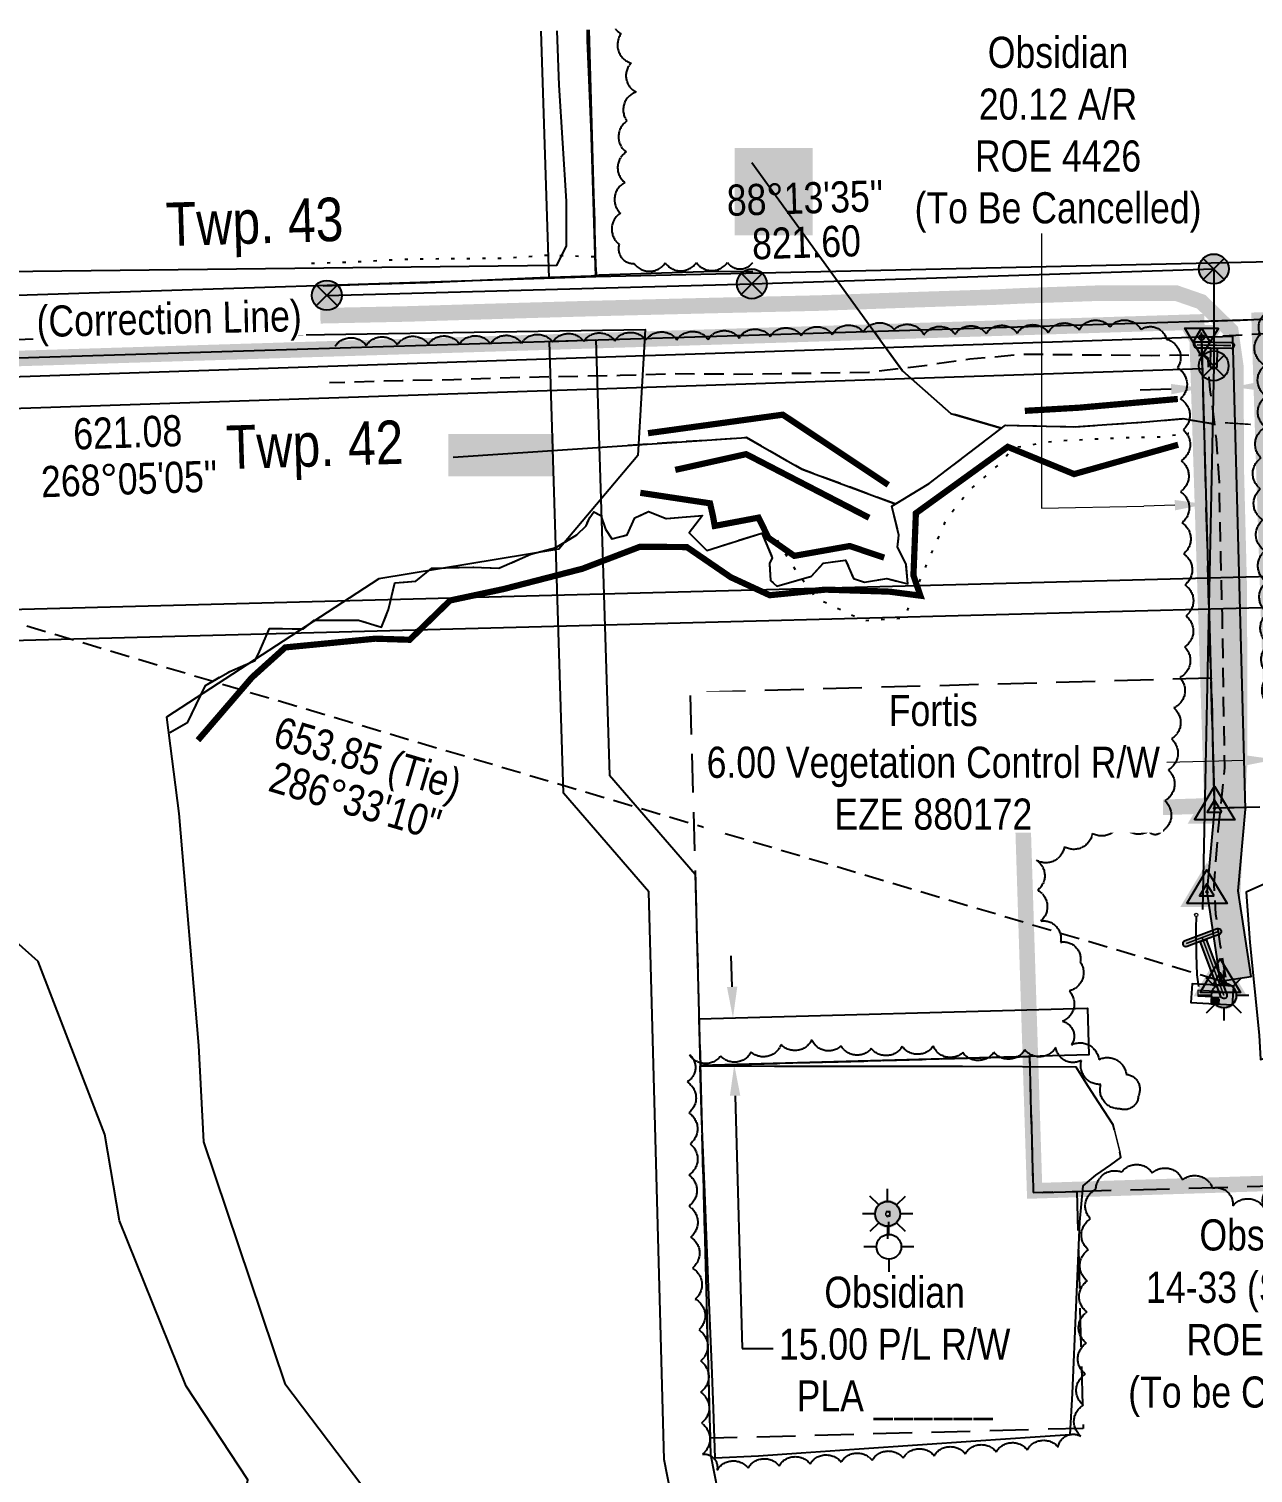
# Model space of a CAD drawing. Extents: x 647483 to 650733, y 5836505 to 5838421.
# Drawn here: x 647830.1 to 648223.9, y 5837328.4 to 5837792.8 of the extents above; entities that cross this region are included whole.
import ezdxf
from ezdxf.enums import TextEntityAlignment as Align

# ---------------------------------------------------------------- set-up
doc = ezdxf.new("R2010")
doc.units = 0
doc.header["$LTSCALE"] = 5
doc.header["$PDSIZE"] = 0.5
for name, pattern in [('0', [1, 1, 0]), ('CENTERLINEX3', [5, 2.5, -1, 0.5, -1]), ('foc-ACCESSROAD', [3.75, 2.5, -1.25]), ('foc-QUARTERLINE', [33, 25, -3, 2, -3]), ('foc-TIELINE', [1.875, 1.25, -0.625]), ('foc-TOPO', [1, 0.2, -0.8]), ('foc-TOPO-ephemeral', [6.25, 3.125, -0.625, 0.625, -0.625, 0.625, -0.625]), ('UG_PIPE', [1.875, 1.25, -0.625])]:
    doc.linetypes.add(name, pattern=pattern)
doc.layers.get('Defpoints').update_dxf_attribs({"color": 9})
for name, color, linetype in [('AS-CABLE', 224, 'foc-CABLE'), ('AS-FENCE', 48, 'foc-FENCE'), ('AS-PIPE-UG', 44, 'UG_PIPE'), ('AS-POWER', 104, 'foc-POWER'), ('AS-POWER-EXISTING-ANC', 72, 'Continuous'), ('AS-POWER-EXISTING-PP', 72, 'Continuous'), ('AS-ROADS', 254, 'Continuous'), ('AS-UNDERLAY-H', 141, 'Continuous'), ('C-AR', 13, 'foc-ACCESSROAD'), ('C-RW', 13, 'Continuous'), ('C-WS', 13, 'foc-ACCESSROAD'), ('C-WS-S', 8, 'Continuous'), ('D-TXT', 6, 'Continuous'), ('F-RW', 190, 'Continuous'), ('F-WS', 190, 'foc-ACCESSROAD'), ('F-WS-S', 8, 'Continuous'), ('L-BD', 7, 'Continuous'), ('L-MON', 1, 'Continuous'), ('L-QSEC', 8, 'foc-QUARTERLINE'), ('L-ROAD-T', 7, 'Continuous'), ('L-SEC', 7, 'Continuous'), ('L-TIE', 7, 'foc-TIELINE'), ('P-PROPOSED', 10, 'Continuous'), ('P-PROPOSED-H', 21, 'Continuous'), ('P-TXT', 4, 'Continuous'), ('T-BUSH', 110, '0'), ('T-DRAW', 143, 'foc-TOPO-ephemeral'), ('T-LOW-AREA', 48, 'foc-TOPO'), ('T-VEGETATION CHANGE', 104, 'foc-TOPO'), ('WATERCOURSE', 146, 'foc-TIELINE'), ('WATERCOURSE-BANKS', 144, 'Continuous'), ('WETLAND', 143, 'Continuous')]:
    doc.layers.add(name, color=color, linetype=linetype)
doc.layers.add('AS-FMA BOUNDARY', color=7, linetype='Continuous', true_color=0x008f47, transparency=0.7)
for name, color, linetype, lineweight in [('AS-GENERAL', 48, 'Continuous', 18), ('C-AR-T', 13, 'Continuous', 9), ('F-AR-T', 190, 'Continuous', 9), ('F-RW-T', 190, 'Continuous', 9), ('F-WS-T', 190, 'Continuous', 9)]:
    doc.layers.add(name, color=color, linetype=linetype, lineweight=lineweight)
doc.layers.add('AS-STRUCTURE', color=7, linetype='Continuous', lineweight=30, true_color=0x595959)
doc.layers.add('AS-STRUCTURE-H', color=7, linetype='Continuous', true_color=0xa8a8a8)
doc.styles.add('80CG', font='ARIALN.TTF', dxfattribs={"height": 10})
doc.styles.add('80L', font='ARIALN.TTF', dxfattribs={"height": 10})
doc.styles.add('foc-LtypeFont', font='ARIALN.TTF', dxfattribs={"height": 7.349999999999999})
doc.linetypes.add('foc-CABLE', pattern='A,2,-1,["C",foc-LtypeFont,S=0.2,R=0,X=-0.625,Y=-0.75],-1.239999999999999,8', length=12.24)
doc.linetypes.add('foc-FENCE', pattern='A,10,-1,["X",foc-LtypeFont,S=0.2,R=0,X=-0.625,Y=-0.75],-1.239999999999999', length=12.24)
doc.linetypes.add('foc-POWER', pattern='A,6,-1,["P",foc-LtypeFont,S=0.2,R=0,X=-0.625,Y=-0.75],-1.239999999999999,4', length=12.24)
doc.linetypes.add('foc-TOPO-flowdirection-NOLINE', pattern='A,0,[">",foc-LtypeFont,S=0.3,R=0,X=0,Y=-0.945],-20,[">",foc-LtypeFont,S=0.3,R=0,X=0,Y=-0.945],0', length=20)
doc.dimstyles.new('Compass 5 000', dxfattribs={"dimscale": 5, "dimtxt": 9, "dimasz": 2, "dimexe": 0.2, "dimexo": 0.0625, "dimgap": 0.5, "dimtad": 0, "dimtih": 1, "dimtoh": 1, "dimzin": 0, "dimdsep": 46, "dimtxsty": '80CG', "dimcen": 0.1, "dimse1": 1, "dimse2": 1, "dimclrd": 256, "dimclrt": 256, "dimaunit": 1, "dimadec": 4, "dimazin": 0, "dimtfac": 0.06, "dimtofl": 0, "dimtmove": 0, "dimatfit": 1, "dimfxl": 0.2, "dimtolj": 1, "dimtzin": 0, "dimlwd": -1, "dimarcsym": 0})

# ---------------------------------------------------------------- blocks, each defined once
blk = doc.blocks.new('GAS')
h = blk.add_hatch(color=255)
h.dxf.hatch_style = 1
edge = h.paths.add_edge_path()
edge.add_arc((0, 0), 0.9, 0, 360)
for p, q in [((-0.5711929310346023, 0.5711929297831376), (-1.142385862069204, 1.142385861385264)), ((0, 0.8077887887338874), (0, 1.615577579286764)), ((0.5711929310309642, 0.5711929297831376), (1.142385862065566, 1.142385861385264)), ((-0.8077887898725749, 0), (-1.615577579628734, 0)), ((1.615577579625096, 0), (0.8077887898689368, 0)), ((-0.5711929310346023, -0.5711929316021271), (-1.142385862069204, -1.142385863204253)), ((0, -0.8077887905528768), (0, -1.615577581105753)), ((1.142385862065566, -1.142385863204253), (0.5711929310309642, -0.5711929316021271))]:
    blk.add_line(p, q)
blk.add_circle((0, 0), 0.8000000000000003)
blk = doc.blocks.new('*D390')
at = {"layer": 'Defpoints', "color": 0, "transparency": 16777216}
for p in [(647852.165988558, 5837606.78780403), (647852.4313704331, 5837596.738011234), (647726.7755419028, 5837593.419855319)]:
    blk.add_point(p, dxfattribs=at)
at = {"layer": 'F-RW-T', "transparency": 16777216}
for p, q in [((647725.7754409811, 5837631.292852603), (647715.7754409813, 5837631.292852603)), ((647726.2461850366, 5837613.466163369), (647725.7754409811, 5837631.292852603)), ((647727.0395168938, 5837583.423340065), (647727.3034918848, 5837573.426824813))]:
    blk.add_line(p, q, dxfattribs=at)
for points in [[(647727.9122709121, 5837613.510159201), (647724.5800991611, 5837613.422167538), (647726.5101600275, 5837603.469648115)], [(647728.7056027693, 5837583.467335897), (647725.3734310183, 5837583.379344234), (647726.7755419028, 5837593.419855319)]]:
    blk.add_solid(points, dxfattribs=at)
at = {"layer": 'F-RW-T', "transparency": 16777216, "insert": (647676.6929034633, 5837631.292852602), "char_height": 10, "attachment_point": 5, "style": '80CG', "bg_fill": 3, "box_fill_scale": 1.1, "bg_fill_color": 256, "bg_fill_true_color": 13158600, "bg_fill_transparency": 0}
blk.add_mtext('\\A1;10.06 P/L R/W\\PPlan 12 MC\\P(Not on PLSR)', dxfattribs=at)
blk = doc.blocks.new('GABD')
for p, q in [((0, 0.8077887898252811), (0, 1.615577579648743)), ((-0.8077887898243716, 0), (-1.615577579648743, 0)), ((1.615577579648743, 0), (0.8077887898243716, 0)), ((0, -0.8077887898252811), (0, -1.615577579648743))]:
    blk.add_line(p, q)
blk.add_circle((0, 0), 0.8)
blk = doc.blocks.new('*D391')
at = {"layer": 'Defpoints', "color": 0, "transparency": 16777216}
for p in [(648227.762666272, 5837681.304509555), (648233.7586756246, 5837681.469051466), (648237.1472577878, 5837557.987014713)]:
    blk.add_point(p, dxfattribs=at)
at = {"layer": 'F-AR-T', "transparency": 16777216}
for p, q in [((648221.1550116002, 5837557.548157033), (648196.1436330826, 5837556.861797191)), ((648247.1434946227, 5837558.261330481), (648257.1397314576, 5837558.53564625))]:
    blk.add_line(p, q, dxfattribs=at)
for points in [[(648221.1092923054, 5837559.214196506), (648221.200730895, 5837555.88211756), (648231.1512484351, 5837557.822472801)], [(648247.0977753279, 5837559.927369954), (648247.1892139175, 5837556.595291008), (648237.1472577878, 5837557.987014713)]]:
    blk.add_solid(points, dxfattribs=at)
at = {"layer": 'F-AR-T', "transparency": 16777216, "insert": (648120.9901542286, 5837556.861797191), "char_height": 10, "attachment_point": 5, "style": '80CG', "bg_fill": 3, "box_fill_scale": 1.1, "bg_fill_color": 256, "bg_fill_true_color": 13158600, "bg_fill_transparency": 0}
blk.add_mtext('\\A1;Fortis\\P6.00 Vegetation Control R/W\\PEZE 880172', dxfattribs=at)
blk = doc.blocks.new('*U395')
h = blk.add_hatch(color=255)
h.dxf.hatch_style = 1
edge = h.paths.add_edge_path()
edge.add_arc((1.029780195503545, 0.386720504949868), 0.2000000000000001, -69.41698794658402, 110.5830120534161, ccw=False)
edge.add_line((1.100093014585339, 0.1994877421310416), (-0.1169199437370321, -0.2575455819006206))
edge.add_line((-0.1169199437370322, -0.2575455819006205), (-0.9594673764217508, -0.5739532677686944))
edge.add_arc((-1.029780195503545, -0.386720504949868), 0.2000000000000001, 110.5830120534161, 290.58301205341604, ccw=False)
edge.add_line((-1.100093014585339, -0.1994877421310416), (0.9594673764217507, 0.5739532677686944))
h = blk.add_hatch(color=255)
h.dxf.hatch_style = 1
edge = h.paths.add_edge_path()
edge.add_arc((1.39920422947036, -3.725876405648983), 0.2000000000000001, -159.41698794658396, 20.583012053415985, ccw=False)
edge.add_line((1.211971466651533, -3.796189224730777), (-0.1169199437370321, -0.2575455819006205))
edge.add_line((-0.1169199437370322, -0.2575455819006205), (0.2575455819006205, -0.1169199437370322))
edge.add_line((0.2575455819006205, -0.1169199437370322), (1.586436992289186, -3.655563586567188))
at = {"color": 255}
blk.add_lwpolyline([(0.9594673764217508, 0.5739532677686944, -0.9999999999999999), (1.100093014585339, 0.1994877421310416), (-0.1169199437370322, -0.2575455819006205), (-0.9594673764217508, -0.5739532677686944, -0.9999999999999999), (-1.100093014585339, -0.1994877421310416)], format="xyb", close=True, dxfattribs=at)
at = {"color": 72, "const_width": 0.1, "flags": 128}
for points in [[(1.029780195503545, 0.386720504949868), (-1.029780195503545, -0.386720504949868)], [(1.39920422947036, -3.725876405648983), (0, 0)]]:
    blk.add_lwpolyline(points, dxfattribs=at)
at = {"color": 255, "flags": 128}
blk.add_lwpolyline([(1.586436992289186, -3.655563586567188, -0.9999999999999999), (1.211971466651533, -3.796189224730777), (-0.1169199437370322, -0.2575455819006205), (0.2575455819006205, -0.1169199437370322)], format="xyb", close=True, dxfattribs=at)
blk = doc.blocks.new('*U392')
h = blk.add_hatch(color=255)
h.dxf.hatch_style = 1
edge = h.paths.add_edge_path()
edge.add_arc((1.099840746459353, -0.01871716933011296), 0.2, -90.97496960303067, 89.02503039696921, ccw=False)
edge.add_line((1.096437624762969, -0.2186882141409045), (-0.2033741665071758, -0.1965679231144074))
edge.add_line((-0.2033741665071757, -0.1965679231144074), (-1.103243868155737, -0.1812538754806786))
edge.add_arc((-1.099840746459353, 0.01871716933011296), 0.2, 89.02503039696933, 269.0250303969692, ccw=False)
edge.add_line((-1.096437624762969, 0.2186882141409045), (1.103243868155737, 0.1812538754806786))
h = blk.add_hatch(color=255)
h.dxf.hatch_style = 1
edge = h.paths.add_edge_path()
edge.add_arc((-0.02260653102506013, -1.328383769946281), 0.2, 179.0250303969691, 359.02503039696916, ccw=False)
edge.add_line((-0.2225775758358516, -1.324980648249896), (-0.2033741665071757, -0.1965679231144073))
edge.add_line((-0.2033741665071757, -0.1965679231144074), (0.1965679231144073, -0.2033741665071757))
edge.add_line((0.1965679231144073, -0.2033741665071757), (0.1773645137857314, -1.331786891642666))
at = {"color": 255}
blk.add_lwpolyline([(1.103243868155737, 0.1812538754806786, -0.9999999999999999), (1.096437624762969, -0.2186882141409045), (-0.2033741665071757, -0.1965679231144074), (-1.103243868155737, -0.1812538754806786, -0.9999999999999999), (-1.096437624762969, 0.2186882141409045)], format="xyb", close=True, dxfattribs=at)
at = {"color": 72, "const_width": 0.09999999999999998, "flags": 128}
for points in [[(1.099840746459353, -0.01871716933011297), (-1.099840746459353, 0.01871716933011297)], [(-0.02260653102506014, -1.328383769946281), (0, 0)]]:
    blk.add_lwpolyline(points, dxfattribs=at)
at = {"color": 255, "flags": 128}
blk.add_lwpolyline([(0.1773645137857314, -1.331786891642666, -0.9999999999999999), (-0.2225775758358516, -1.324980648249896), (-0.2033741665071757, -0.1965679231144074), (0.1965679231144073, -0.2033741665071757)], format="xyb", close=True, dxfattribs=at)
blk = doc.blocks.new('POWERPOLE')
h = blk.add_hatch(color=255)
edge = h.paths.add_edge_path()
edge.add_arc((0, 0), 0.9600000000000002, 0, 360)
at = {"linetype": 'Continuous'}
for p, q in [((0.678822509938982, -0.678822509938982), (-0.678822509938982, 0.678822509938982)), ((-0.678822509938982, -0.678822509938982), (0.678822509938982, 0.678822509938982))]:
    blk.add_line(p, q, dxfattribs=at)
blk.add_circle((0, 0), 0.9600000000000002, dxfattribs=at)
blk = doc.blocks.new('TRIA')
blk.add_hatch(color=255).paths.add_polyline_path([(-0.0414550714867801, 1.521379340009161), (-1.474693147280959, -0.867350786313807), (1.391783004306489, -0.867350786313807)])
blk = doc.blocks.new('Hybrid_EC')
at = {"color": 251}
for points in [[(-1.295999999999913, -0.7402857726185303), (-4.440892098500626e-16, 1.419714227381483), (1.295999999999912, -0.7402857726185303)], [(0.471380962103057, -0.2600000000000027), (5.551115123125783e-17, 0.525634936838484), (-0.4713809621030571, -0.2600000000000023)]]:
    blk.add_lwpolyline(points, close=True, dxfattribs=at)
at = {"layer": 'Defpoints'}
blk.add_circle((0, 0), 0.05, dxfattribs=at)
at = {"xscale": 1.2, "yscale": 1.2, "zscale": 1.2}
blk.add_blockref('TRIA', (0.04974608578413564, 0.06053517095805139), dxfattribs=at)
blk = doc.blocks.new('Hybrid_RC_Updated')
at = {"color": 13}
for points in [[(5.397253344068304, 2.998474080115557), (0, -5.996948160231113), (-5.397253343951888, 2.998474080115557)], [(0, 2.998474080115557), (2.698626672034152, -1.499237040057778), (-2.698626671917737, -1.499237040057778)]]:
    blk.add_lwpolyline(points, close=True, dxfattribs=at)
at = {"layer": 'Defpoints'}
blk.add_circle((0, 0), 0.8197847124582458, dxfattribs=at)
at = {"xscale": 4.9974568, "yscale": 4.9974568, "zscale": 4.9974568, "rotation": 180}
blk.add_blockref('TRIA', (-0.2071699288208038, -0.3365826448425651), dxfattribs=at)
blk = doc.blocks.new('*D569')
at = {"layer": 'Defpoints', "color": 0, "linetype": 'Continuous', "transparency": 16777216}
for p in [(648217.4813323186, 5837677.593039923), (648207.7819290427, 5837668.529819384), (648217.7734466885, 5837668.864189399)]:
    blk.add_point(p, dxfattribs=at)
at = {"layer": 'P-TXT', "transparency": 16777216}
for p, q in [((648227.4757373567, 5837677.927506566), (648237.4701423948, 5837678.261973209)), ((648197.4954096347, 5837676.924203265), (648187.5010045966, 5837676.589736623))]:
    blk.add_line(p, q, dxfattribs=at)
at = {"layer": 'P-TXT', "linetype": 'Continuous', "transparency": 16777216}
for points in [[(648197.4396651941, 5837678.589937438), (648197.5511540752, 5837675.258469092), (648207.4898146727, 5837677.258669908)], [(648227.4199929162, 5837679.593240739), (648227.5314817971, 5837676.261772392), (648217.4813323186, 5837677.593039923)]]:
    blk.add_solid(points, dxfattribs=at)
at = {"layer": 'P-TXT', "linetype": 'Continuous', "transparency": 16777216, "insert": (648253.4080687249, 5837678.261973209), "char_height": 10, "attachment_point": 5, "style": '80CG'}
blk.add_mtext('\\A1;10.00', dxfattribs=at)
blk = doc.blocks.new('*D587')
at = {"layer": 'C-RW', "transparency": 16777216}
for p, q in [((648056.2805032599, 5837484.730189555), (648056.0061874844, 5837494.72642639)), ((648057.2412801319, 5837449.718885015), (648059.4724739459, 5837368.412799914)), ((648059.4724739459, 5837368.412799914), (648069.4724739459, 5837368.412799914))]:
    blk.add_line(p, q, dxfattribs=at)
for points in [[(648057.9465427322, 5837484.775908851), (648054.6144637874, 5837484.68447026), (648056.5548190353, 5837474.733952721)], [(648058.9073196042, 5837449.764604311), (648055.5752406594, 5837449.673165719), (648056.9669643564, 5837459.715121849)]]:
    blk.add_solid(points, dxfattribs=at)
at = {"layer": 'Defpoints', "color": 0, "transparency": 16777216}
for p in [(648056.5548190353, 5837474.733952721), (648115.3115648286, 5837476.346349721), (648115.7237101498, 5837461.32751885)]:
    blk.add_point(p, dxfattribs=at)
at = {"layer": 'C-RW', "transparency": 16777216, "insert": (648108.5550114635, 5837368.412799915), "char_height": 10, "attachment_point": 5, "style": '80CG', "bg_fill": 3, "box_fill_scale": 1.1, "bg_fill_color": 256, "bg_fill_true_color": 13158600, "bg_fill_transparency": 0}
blk.add_mtext('\\A1;Obsidian \\P15.00 P/L R/W\\PPLA ______', dxfattribs=at)

msp = doc.modelspace()

# ---------------------------------------------------------------- hatches: boundary and pattern name
at = {"layer": 'AS-STRUCTURE-H'}
h = msp.add_hatch(color=256, dxfattribs=at)
h.dxf.hatch_style = 1
h.paths.add_polyline_path([(648212.8349999861, 5837480.849), (648210.496, 5837480.92), (648210.473, 5837479.219), (648212.758, 5837479.274)])
at = {"layer": 'AS-UNDERLAY-H'}
h = msp.add_hatch(color=256, dxfattribs=at)
h.dxf.hatch_style = 1
h.paths.add_polyline_path([(648057.0551173909, 5837754.446159159), (648082.1909940288, 5837754.446159159), (648082.1909940288, 5837726.34866805), (648057.0551173909, 5837726.34866805)])
h = msp.add_hatch(color=256, dxfattribs=at)
h.dxf.hatch_style = 1
h.paths.add_polyline_path([(647964.979257616, 5837648.845269009), (647999.0180583493, 5837648.845269009), (647999.0180583493, 5837662.455100717), (647964.979257616, 5837662.455100717)])
at = {"layer": 'P-PROPOSED-H'}
h = msp.add_hatch(color=256, dxfattribs=at)
h.dxf.hatch_style = 1
h.paths.add_polyline_path([(648213.3200822388, 5837486.589333423), (648223.209271343, 5837488.073900305), (648219.0839741977, 5837515.553863606), (648221.4703392303, 5837541.824988895), (648217.2980253783, 5837693.836560038), (648207.3017900356, 5837693.562189924), (648211.4578934021, 5837542.141221852), (648209.0160820481, 5837515.259696566)])

# ---------------------------------------------------------------- linework, layer by layer
at = {"layer": 'AS-CABLE', "flags": 128}
msp.add_lwpolyline([(648205.56, 5837507.336), (648205.4269999862, 5837503.669999966), (648205.555, 5837495.071), (648205.783, 5837488.555), (648206.271, 5837484.827)], dxfattribs=at)
at = {"layer": 'AS-FENCE', "flags": 128}
for points in [[(648012.666, 5837713.976999889), (648012.249, 5837719.546), (648012.089, 5837731.138), (648011.31, 5837753.444), (648009.797, 5837789.06), (648009.7240098121, 5837792.485745437)], [(648062.9, 5837714.742), (648047.166, 5837714.653), (648033.5469999862, 5837714.221999889), (648023.632, 5837713.934), (648013.4779999878, 5837713.578), (648010.984, 5837713.268), (647994.5239999861, 5837712.696999889), (647982.446, 5837712.127), (647958.2839999861, 5837711.149), (647939.1259999862, 5837710.59899989), (647924.745, 5837710.079)], [(648179.2949999862, 5837438.57), (648178.8309999862, 5837440.35499989), (648172.873, 5837449.602), (648170.2149999861, 5837453.696999889), (648166.901, 5837458.893999889), (648149.6399999862, 5837459.048), (648130.414, 5837459.079), (648111.193, 5837459.141), (648087.1949999953, 5837459.158), (648069.8669999861, 5837459.141), (648051.323, 5837459.205), (648045.9159999861, 5837459.09), (648046.471, 5837441.568), (648047.44, 5837418.672), (648048.5129999862, 5837390.704), (648049.628, 5837363.189), (648050.1619999862, 5837349.026999889), (648050.7689999861, 5837333.286), (648064.803, 5837333.941), (648078.5429999861, 5837334.867), (648097.1169999861, 5837336.132), (648115.91, 5837337.44), (648134.636, 5837338.701), (648153.7519999861, 5837339.984), (648164.995, 5837340.775999889), (648165.756, 5837353.994), (648166.936, 5837381.615), (648168.1139999861, 5837409.185), (648169.16, 5837420.765), (648173.303, 5837424.182), (648178.091, 5837427.521), (648181.304, 5837429.83), (648181.046, 5837431.514)]]:
    msp.add_lwpolyline(points, dxfattribs=at)
for points in [[(648225.7709999861, 5837469.158), (648226.225, 5837461.34899989), (648238.8359999862, 5837465.225), (648250.694, 5837469.387), (648252.1069999861, 5837470.120999889), (648252.446, 5837471.542), (648255.253, 5837489.653999889), (648257.5579999891, 5837506.002999889), (648259.556, 5837519.623), (648261.285, 5837532.233), (648249.5299999862, 5837527.4), (648236.3699999894, 5837521.692), (648221.6159999862, 5837515.216), (648222.849, 5837498.939999955)], [(648217.2439999861, 5837478.918), (648217.617, 5837484.899), (648204.2679999862, 5837485.727), (648203.885, 5837479.679999889)]]:
    msp.add_lwpolyline(points, close=True, dxfattribs=at)
at = {"layer": 'AS-GENERAL', "flags": 128}
for points, const_width in [([(648223.129, 5837665.569), (648214.8329999861, 5837666.111999889)], 0.4998555499999606), ([(648181.034, 5837431.59299989), (648179.291, 5837438.559)], 0.499855549999961)]:
    msp.add_lwpolyline(points, dxfattribs=dict(at, const_width=const_width))
msp.add_lwpolyline([(648206.0599999862, 5837483.624), (648206.0399999862, 5837481.708999956), (648213.2959999861, 5837481.40599989), (648213.377, 5837483.22)], close=True, dxfattribs=at)
at = {"layer": 'AS-GENERAL'}
msp.add_circle((648205.58, 5837507.871), 0.5353737013054826, dxfattribs=at)
at = {"layer": 'AS-PIPE-UG', "flags": 128}
msp.add_lwpolyline([(648215.0619999862, 5837487.753999889), (648213.414, 5837497.764), (648211.92, 5837507.981), (648211.301, 5837517.409), (648212.652, 5837534.78), (648214.731, 5837555.195), (648213.979, 5837604.623), (648213.4619999862, 5837623.234), (648213.007, 5837647.034), (648212.0469999862, 5837660.965), (648210.854, 5837671.546999889), (648210.0339999861, 5837676.742), (648209.543, 5837683.389999971), (648209.363, 5837687.023), (648208.436, 5837687.653), (648207.316, 5837687.735999889), (648205.8229999861, 5837687.673), (648203.542, 5837687.686), (648199.668, 5837687.803999889), (648191.225, 5837687.663999889), (648172.023, 5837687.853), (648149.913, 5837688.091), (648132.713, 5837686.512), (648118.1729999861, 5837684.452), (648100.2319999861, 5837682.279), (648071.935, 5837681.85499989), (648056.77, 5837681.668), (648037.3209999861, 5837681.847999889), (648020.263, 5837681.271999889), (647988.383, 5837680.658), (647966.783, 5837679.898), (647950.1549999862, 5837679.613999889), (647926.744, 5837678.927)], dxfattribs=at)
at = {"layer": 'AS-POWER', "flags": 128}
msp.add_lwpolyline([(647925.9029999862, 5837707.077), (648062.619, 5837710.779999889), (648211.21, 5837715.57099989), (648211.192, 5837684.4), (648207.565, 5837509.621)], dxfattribs=at)
at = {"layer": 'AS-ROADS', "const_width": 4.998555499999665, "flags": 128}
msp.add_lwpolyline([(648216.682, 5837501.997999948), (648218.127, 5837532.373999889), (648218.688, 5837542.942), (648219.533, 5837556.594), (648219.534, 5837584.147), (648219.3479999923, 5837615.535999889), (648218.4919999861, 5837649.292), (648218.2799999937, 5837684.503), (648216.6769999862, 5837695.751), (648207.2339999862, 5837704.991), (648199.181, 5837707.782), (648174.734, 5837707.805), (648149.6339999861, 5837706.927999889), (648140.3119999862, 5837706.488999889), (648113.5919999861, 5837705.62699989), (648083.7799999862, 5837704.59), (648049.2799999864, 5837703.793), (648010.955, 5837702.834), (647983.2879999861, 5837702.05), (647951.522, 5837701.093), (647923.8419999861, 5837700.511)], dxfattribs=at)
at = {"layer": 'AS-STRUCTURE', "flags": 128}
msp.add_lwpolyline([(648212.8349999861, 5837480.849), (648210.496, 5837480.92), (648210.473, 5837479.219), (648212.758, 5837479.274)], close=True, dxfattribs=at)
at = {"layer": 'C-AR', "flags": 128}
msp.add_lwpolyline([(648207.1591480734, 5837698.759121298), (648227.2665972565, 5837699.381568803), (648231.566442445, 5837542.692546253), (648211.4578934021, 5837542.141221852)], close=True, dxfattribs=at)
at = {"layer": 'C-AR-T'}
msp.add_line((648198.7089908867, 5837639.611122451), (648188.7169124611, 5837639.293952051), dxfattribs=at)
msp.add_solid([(648198.6561291543, 5837641.276468864), (648198.7618526211, 5837637.945776054), (648208.7010693143, 5837639.92829286)], dxfattribs=at)
at = {"layer": 'C-RW', "flags": 128}
msp.add_lwpolyline([(648009.889124344, 5837792.490850298), (648012.3839999994, 5837713.090000028), (647997.3959816652, 5837712.61105943), (647994.9006177335, 5837792.027449374)], dxfattribs=at)
for points in [[(648012.4780523771, 5837692.732560798), (648016.8737584037, 5837552.836692424), (648044.3842569065, 5837520.983844644), (648049.3537465179, 5837334.35754168), (648091.7952781535, 5837118.215480572), (648121.3371733079, 5836928.64333641), (648194.9332138527, 5836808.732879776), (648177.6424951816, 5836808.237373547), (648106.9834433731, 5836923.362577372), (648077.0238203872, 5837115.615306517), (648034.3968557992, 5837332.70172238), (648029.5363970438, 5837515.23343497), (648002.0523382241, 5837547.055669628), (647997.4895641034, 5837692.268576192)], [(648046.073, 5837459.444999891), (648045.6616452114, 5837474.435023274), (648170.5785067348, 5837477.862979858), (648170.9898615218, 5837462.872956463)]]:
    msp.add_lwpolyline(points, close=True, dxfattribs=at)
at = {"layer": 'C-WS', "flags": 128}
msp.add_lwpolyline([(648210.5156297642, 5837583.969806271), (648042.7821616918, 5837579.365187054), (648046.073, 5837459.444999889), (648151.932999986, 5837462.349999888), (648153.1333217889, 5837418.609530219), (648274.9529100425, 5837421.952491714), (648274.6792521803, 5837431.924754251), (648282.029, 5837440.578), (648283.249999986, 5837460.895999888), (648273.1177192252, 5837488.827982595), (648271.6094183337, 5837543.791401769), (648212.0110809547, 5837542.155909893), (648211.4578934021, 5837542.141221852)], close=True, dxfattribs=at)
at = {"layer": 'F-RW', "flags": 128}
msp.add_lwpolyline([(648509.2586359318, 5837616.102810023), (648397.5260000001, 5837632.296), (648259.108, 5837607.477000006), (647608.7400388839, 5837590.30292673), (647608.5065977761, 5837600.357361745), (648258.0819311661, 5837617.510504441), (648397.3553868821, 5837642.48289168), (648509.0184009455, 5837626.299791864)], dxfattribs=at)
at = {"layer": 'F-WS', "flags": 128}
msp.add_lwpolyline([(648167.1660465987, 5837418.914767546), (648169.1943352026, 5837342.744299081), (648049.2723171407, 5837339.55098194), (648046.0789999865, 5837459.472999892), (648151.9208191439, 5837462.291385657), (648153.105189981, 5837418.540351118), (648167.1660465987, 5837418.914767546)], close=True, dxfattribs=at)
at = {"layer": 'L-QSEC'}
msp.add_line((648010.2376319467, 5837792.501625123), (648012.395, 5837713.09899989), dxfattribs=at)
at = {"layer": 'L-SEC'}
for p, q in [((648012.3949999999, 5837713.098999896), (648508.3214094846, 5837724.292213373)), ((647606.6680202291, 5837680.170279359), (648407.536, 5837704.962))]:
    msp.add_line(p, q, dxfattribs=at)
at = {"layer": 'L-TIE'}
for p, q in [((648206.4115002094, 5837698.724235616), (648407.536, 5837704.962)), ((648407.536, 5837704.962), (648207.3017900356, 5837693.562189924))]:
    msp.add_line(p, q, dxfattribs=at)
at = {"layer": 'P-PROPOSED', "flags": 128}
msp.add_lwpolyline([(648213.3200822388, 5837486.589333423), (648223.209271343, 5837488.073900305), (648219.0839741977, 5837515.553863606), (648221.4703392303, 5837541.824988895), (648217.2980253783, 5837693.836560038), (648207.3017900356, 5837693.562189924), (648211.4578934021, 5837542.141221852), (648209.0160820481, 5837515.259696566), (648213.3200822388, 5837486.589333423)], dxfattribs=at)
at = {"layer": 'T-BUSH', "flags": 128}
for points in [[(648018.7221152125, 5837792.763940615, 0.09999542461887481), (648020.570642931, 5837791.227325802, 0.52056705), (648023.8007109419, 5837781.766467065, 0.52056705), (648025.465042826, 5837772.450488798, 0.52056705), (648022.4479347295, 5837763.150029541, 0.52056705), (648022.228614163, 5837753.167172976, 0.52056705), (648021.7914738673, 5837743.345326223, 0.52056705), (648020.3657678311, 5837733.512440477, 0.52056705), (648019.9393252523, 5837723.52442891, 0.52056705), (648024.7817808357, 5837717.316247645, 0.52056705), (648034.7772758185, 5837717.495194638, 0.52056705), (648044.7736924888, 5837717.61301687, 0.52056705), (648054.7706086102, 5837717.663424298, 0.52056705), (648062.9169083021, 5837717.688119513)], [(647928.590890383, 5837690.731878315, -0.52056705), (647938.5846293203, 5837690.991512817, -0.52056705), (647948.5783682845, 5837691.251147428, -0.52056705), (647958.5737260325, 5837691.405006278, -0.52056705), (647968.5707297828, 5837691.451310647, -0.52056705), (647978.5677335465, 5837691.497615015, -0.52056705), (647988.5607769602, 5837691.755569581, -0.52056705), (647998.552514883, 5837692.08329105, -0.52056705), (648008.5466559806, 5837692.315519609, -0.52056705), (648018.5422303756, 5837692.490793391, -0.52056705), (648028.5378162139, 5837692.665315788, -0.52056705), (648038.5340917959, 5837692.794555234, -0.52056705), (648048.5303673645, 5837692.923794605, -0.52056705), (648058.5162986121, 5837693.359338478, -0.52056705), (648068.4997714915, 5837693.876297398, -0.52056705), (648078.4913321856, 5837694.209378834, -0.52056705), (648088.4828928796, 5837694.542460269, -0.52056705), (648098.4522015674, 5837695.270752124, -0.52056705), (648108.4180019536, 5837696.061353737, -0.52056705), (648117.9792892766, 5837694.372488622, -0.52056705), (648127.9741968224, 5837694.582373113, -0.52056705), (648137.969639779, 5837694.76339722, -0.52056705), (648147.9654544425, 5837694.92438658, -0.52056705), (648157.9592329643, 5837695.179728997, -0.52056705), (648167.9132564681, 5837696.003911621, -0.52056705), (648177.8425995165, 5837696.945178495, -0.52056705), (648187.7946333425, 5837696.119895924, -0.52056705), (648196.009540672, 5837692.948017782, -0.52056705), (648199.5363977442, 5837683.757845338, -0.52056705), (648200.446842592, 5837673.802278235, -0.52056705), (648201.3572874533, 5837663.846711023, -0.52056705), (648200.680299819, 5837653.904121271, -0.52056705), (648200.4646192928, 5837643.94002505, -0.52056705), (648200.9627055535, 5837633.955329948, -0.52056705), (648201.458039315, 5837623.970506473, -0.52056705), (648201.8898814393, 5837613.982727011, -0.52056705), (648202.217401903, 5837603.991848467, -0.52056705), (648201.8203369356, 5837594.01277212, -0.52056705), (648200.2485115007, 5837584.191832694, -0.52056705), (648198.3288021801, 5837574.43392814, -0.52056705), (648197.5688775255, 5837564.465741635, -0.52056705), (648196.5571673978, 5837554.521579384, -0.52056705), (648195.430982826, 5837544.588176752, -0.52056705), (648194.4177525254, 5837534.642544805, -0.52056705), (648190.2675896212, 5837534.808256441, -0.52056705), (648181.2157189916, 5837538.344662018, -0.52056705), (648172.1951756402, 5837534.035134667, -0.52056705), (648163.1746322886, 5837529.725607316, -0.52056705), (648154.1540889372, 5837525.416079964, -0.52056705), (648154.536182477, 5837515.838948917, -0.52056705), (648155.5719103814, 5837505.895634777, -0.52056705), (648161.9430074182, 5837499.072381489, -0.52056705), (648168.2847675541, 5837492.74117704, -0.52056705), (648164.730440578, 5837483.397249098, -0.52056705), (648162.5735337648, 5837473.665012171, -0.52056705), (648165.4380422973, 5837466.06676768, -0.52056705), (648174.2457620519, 5837461.337465323, -0.52056705), (648183.0549256625, 5837456.610852894, -0.52056705), (648186.9481806043, 5837449.689506172, -0.52056705), (648180.9684228015, 5837445.524508352, -0.52056705), (648174.9228822334, 5837453.363736021, -0.52056705), (648168.6471517029, 5837461.077420748, -0.52056705), (648160.3954913334, 5837465.223210766, -0.52056705), (648150.4271966328, 5837464.464706246, -0.52056705), (648140.4589019321, 5837463.706201834, -0.52056705), (648130.4720743969, 5837463.579112342, -0.52056705), (648120.9724049636, 5837465.688565807, -0.52056705), (648111.0141673983, 5837465.541826675, -0.52056705), (648101.0393604185, 5837464.891996062, -0.52056705), (648091.317107998, 5837465.738139804, -0.52056705), (648081.9256127835, 5837467.656435933, -0.52056705), (648072.0405092763, 5837466.164136613, -0.52056705), (648062.3791163384, 5837463.697465048, -0.52056705), (648052.6010311674, 5837462.478522714, -0.52056705), (648042.6111032033, 5837462.857425782, -0.52056705), (648041.8010612796, 5837454.184586099, -0.52056705), (648042.320350782, 5837444.200971184, -0.52056705), (648042.7516045907, 5837434.216681316, -0.52056705), (648042.3854522806, 5837424.226277879, -0.52056705), (648042.3340235293, 5837414.239170723, -0.52056705), (648042.9093430426, 5837404.258627861, -0.52056705), (648043.484662556, 5837394.278085, -0.52056705), (648044.4319263474, 5837384.330779339, -0.52056705), (648045.5502556963, 5837374.398480159, -0.52056705), (648046.1400275903, 5837364.420248246, -0.52056705), (648046.1528680527, 5837354.423145493, -0.52056705), (648046.405411762, 5837344.429773058, -0.52056705), (648046.7036568121, 5837334.437111839, -0.52056705), (648051.4325385909, 5837329.339646306, -0.52056705), (648061.405369986, 5837330.035966774, -0.52056705), (648071.3777407425, 5837330.738842105, -0.52056705), (648081.3551895927, 5837331.358995001, -0.52056705), (648091.3385171056, 5837331.883781148, -0.52056705), (648101.3167499528, 5837332.48893244, -0.52056705), (648111.2864273248, 5837333.229041519, -0.52056705), (648121.2577359506, 5837333.945396997, -0.52056705), (648131.234993056, 5837334.575134456, -0.52056705), (648141.2112668816, 5837335.220082325, -0.52056705), (648151.1865630026, 5837335.880154884, -0.52056705), (648161.1470809737, 5837336.733858168, -0.52056705), (648168.4433633838, 5837340.248185429, -0.52056705), (648169.264570358, 5837350.211510442, -0.52056705), (648169.9317967175, 5837360.183465251, -0.52056705), (648170.2289907087, 5837370.176157785, -0.52056705), (648170.4535012093, 5837380.170280806, -0.52056705), (648170.5497183576, 5837390.166928775, -0.52056705), (648170.9088778595, 5837400.153433903, -0.52056705), (648171.5830217379, 5837410.127789047, -0.52056705), (648173.311269241, 5837419.617058489, -0.52056705), (648181.6027073623, 5837425.202242661, -0.52056705), (648191.4146352985, 5837424.891730495, -0.52056705), (648201.1613725885, 5837422.668368112, -0.52056705), (648210.7910842026, 5837420.023838666, -0.52056705), (648217.3034521963, 5837414.252578558, -0.52056705), (648227.2877936454, 5837413.747450305, -0.52056705), (648232.8617446399, 5837421.909346646, -0.52056705), (648241.3130852163, 5837425.782645097, -0.52056705), (648251.1737580326, 5837427.428658449, -0.52056705), (648260.7196131335, 5837425.082986968, -0.52056705), (648269.925944686, 5837422.975555773, -0.52056705), (648276.6904819378, 5837430.336483875, -0.52056705), (648283.4550191896, 5837437.697412193, -0.52056705), (648285.4251497281, 5837447.094500961, -0.52056705), (648286.0248392085, 5837457.073609181, -0.52056705), (648284.3361853571, 5837466.722995157, -0.52056705), (648280.9436451817, 5837476.126871883, -0.52056705), (648277.551104993, 5837485.530748825, -0.52056705), (648276.0800956585, 5837495.379207847, -0.52056705), (648276.4190836293, 5837505.353329105, -0.52056705), (648277.0000496017, 5837515.333544872, -0.52056705), (648274.6663933763, 5837524.845205675, -0.52056705), (648271.1308029884, 5837534.19340788, -0.52056705), (648267.9189533584, 5837543.660522029, -0.52056705), (648259.3548156898, 5837545.127618393, -0.52056705), (648249.4300190005, 5837546.317345824, -0.52056705), (648239.5056083514, 5837547.520799862, -0.52056705), (648235.3946022178, 5837555.973089471, -0.52056705), (648232.0646746185, 5837565.399319281, -0.52056705), (648229.4610580446, 5837574.959227174, -0.52056705), (648229.2166590139, 5837584.953350291, -0.52056705), (648228.9516536775, 5837594.946874423, -0.52056705), (648228.6150828408, 5837604.938318292, -0.52056705), (648228.2785120308, 5837614.929762052, -0.52056705), (648227.7425298623, 5837624.91119426, -0.52056705), (648227.041343953, 5837634.88351933, -0.52056705), (648226.2472824722, 5837644.849044533, -0.52056705), (648226.4480489137, 5837654.782399616, -0.52056705), (648227.8842980625, 5837664.675802303, -0.52056705), (648228.0943555175, 5837674.637439007, -0.52056705), (648227.7646515, 5837684.629111719, -0.52056705), (648226.1270617337, 5837694.462081417, -0.52056705), (648231.2868997983, 5837702.641486214, -0.52056705), (648241.1066152207, 5837703.472392699, -0.52056705), (648251.0900057394, 5837703.995978613, -0.52056705), (648261.073396258, 5837704.519564421, -0.52056705), (648271.064085811, 5837704.746971679, -0.52056705), (648281.0611481793, 5837704.715784834, -0.52056705), (648286.4796439327, 5837704.69888129, -0.52056705)]]:
    msp.add_lwpolyline(points, format="xyb", dxfattribs=at)
at = {"layer": 'T-DRAW', "linetype": 'foc-TOPO-flowdirection-NOLINE', "flags": 128}
msp.add_lwpolyline([(648062.6639926139, 5837749.839080974), (648111.0427819763, 5837682.814299888), (648126.5969648192, 5837669.096374736), (648142.7888691673, 5837664.41266453)], dxfattribs=at)
at = {"layer": 'T-DRAW', "flags": 128}
msp.add_lwpolyline([(648142.7888691673, 5837664.41266453), (648126.5969648192, 5837669.096374736), (648111.0427819763, 5837682.814299888), (648100.673326746, 5837697.18031599)], dxfattribs=at)
at = {"layer": 'T-LOW-AREA', "flags": 128}
msp.add_lwpolyline([(647920.9789999862, 5837717.433), (647934.357, 5837717.824999889), (647949.4879999862, 5837718.679999889), (647966.3719999861, 5837718.94599989), (647982.214, 5837719.01399989), (647997.0209999861, 5837720.027999979), (648012.2529999862, 5837719.544), (648012.092, 5837731.139999889), (648011.3049999862, 5837753.45), (648009.792, 5837789.064), (648009.7193890582, 5837792.485602577)], dxfattribs=at)
at = {"layer": 'T-VEGETATION CHANGE', "flags": 128}
msp.add_lwpolyline([(648070.7599999933, 5837628.304), (648077.093, 5837618.101), (648083.3189999862, 5837609.831), (648098.4799999861, 5837602.506), (648111.69, 5837603.329), (648119.1009999862, 5837621.122), (648125.432, 5837635.493), (648132.368, 5837644.241), (648140.82, 5837651.429), (648146.866, 5837658.108), (648159.9099999862, 5837660.277999957), (648180.962, 5837661.262999889), (648194.2749999862, 5837661.633), (648203.218, 5837662.803)], dxfattribs=at)
at = {"layer": 'WATERCOURSE', "flags": 128}
for points in [[(647875.4350341498, 5837566.501260157), (647881.1721153045, 5837569.832468569), (647886.9091964593, 5837581.676765147), (647894.6820160892, 5837586.118376256), (647902.8249699862, 5837589.634651803), (647904.3055070586, 5837592.595726054), (647907.4516483232, 5837599.998411306), (647918.3706092439, 5837599.81334428), (647921.8868847898, 5837602.589351185), (647936.1370541108, 5837602.589351184), (647943.5397394574, 5837600.368545682), (647945.7605450669, 5837606.105626729), (647947.79628354, 5837614.618715004), (647954.5623379599, 5837615.188721776), (647959.6553854882, 5837619.334225578), (647972.9209976688, 5837619.689554476), (647981.2120052597, 5837619.334225579), (647991.5165432956, 5837623.835058279), (647999.5706649559, 5837625.967031555), (648006.2883709705, 5837630.105144622), (648009.2962537741, 5837632.96748471), (648010.4605954925, 5837635.684282082), (648011.818994178, 5837637.479308917), (648014.0506491609, 5837636.266452841), (648015.5060763385, 5837631.851657113), (648017.5921885928, 5837628.795260175), (648022.5406409478, 5837630.056630384), (648024.9663528879, 5837635.538739366), (648029.3811486168, 5837637.624851633), (648035.0573145676, 5837635.296168065), (648046.7977603384, 5837636.314967187), (648042.4799931011, 5837630.687315486), (648048.1561590248, 5837625.011149473), (648065.7850205564, 5837630.647897564), (648069.19617797, 5837622.68853029), (648068.2915087019, 5837620.858330715), (648068.6640980567, 5837615.362637702), (648070.6822903898, 5837613.530740089), (648081.7978727662, 5837616.728798602), (648085.554815417, 5837620.920428939), (648092.7271604915, 5837621.97609871), (648095.3663350818, 5837616.045718228), (648098.8127866054, 5837614.865851942), (648106.0782790048, 5837616.045718227), (648112.7538382484, 5837614.338017022), (648112.2260033439, 5837620.672036039), (648109.4781568581, 5837626.126976939), (648109.9147850075, 5837630.00811604), (648107.7043549896, 5837639.289496454), (648119.6813077016, 5837646.566632274), (648144.1895261805, 5837665.290096302), (648166.219917815, 5837664.816324438), (648176.7613417691, 5837665.526982235), (648189.4140978007, 5837666.376330002), (648201.2127606734, 5837667.431999946), (648211.0553294492, 5837665.817446078)], [(648108.6756081732, 5837639.986894367), (648078.746249539, 5837651.165858294), (648060.9237483465, 5837661.319283319), (648019.9860032263, 5837658.618904242)]]:
    msp.add_lwpolyline(points, dxfattribs=at)
at = {"layer": 'WATERCOURSE', "linetype": 'foc-TOPO-flowdirection-NOLINE', "flags": 128}
for points in [[(647875.4350341498, 5837566.501260157), (647881.1721153045, 5837569.832468569), (647886.9091964593, 5837581.676765147), (647894.6820160892, 5837586.118376256), (647902.8249699862, 5837589.634651803), (647904.3055070586, 5837592.595726054), (647907.4516483232, 5837599.998411306), (647918.3706092439, 5837599.81334428), (647921.8868847898, 5837602.589351185), (647936.1370541108, 5837602.589351184), (647943.5397394574, 5837600.368545682), (647945.7605450669, 5837606.105626729), (647947.79628354, 5837614.618715004), (647954.5623379599, 5837615.188721776), (647959.6553854882, 5837619.334225578), (647972.9209976688, 5837619.689554476), (647981.2120052597, 5837619.334225579), (647991.5165432956, 5837623.835058279), (647999.5706649559, 5837625.967031555), (648006.2883709705, 5837630.105144622), (648009.2962537741, 5837632.96748471), (648010.4605954925, 5837635.684282082), (648011.818994178, 5837637.479308917), (648014.0506491609, 5837636.266452841), (648015.5060763385, 5837631.851657113), (648017.5921885928, 5837628.795260175), (648022.5406409478, 5837630.056630384), (648024.9663528879, 5837635.538739366), (648029.3811486168, 5837637.624851633), (648035.0573145676, 5837635.296168065), (648046.7977603384, 5837636.314967187), (648042.4799931011, 5837630.687315486), (648048.1561590248, 5837625.011149473), (648065.7850205564, 5837630.647897564), (648069.19617797, 5837622.68853029), (648068.2915087019, 5837620.858330715), (648068.6640980567, 5837615.362637702), (648070.6822903898, 5837613.530740089), (648081.7978727662, 5837616.728798602), (648085.554815417, 5837620.920428939), (648092.7271604915, 5837621.97609871), (648095.3663350818, 5837616.045718228), (648098.8127866054, 5837614.865851942), (648106.0782790048, 5837616.045718227), (648112.7538382484, 5837614.338017022), (648112.2260033439, 5837620.672036039), (648109.4781568581, 5837626.126976939), (648109.9147850075, 5837630.00811604), (648107.7043549896, 5837639.289496454), (648119.6813077016, 5837646.566632274), (648144.1895261805, 5837665.290096302), (648166.219917815, 5837664.816324438), (648176.7613417691, 5837665.526982235), (648189.4140978007, 5837666.376330002), (648201.2127606734, 5837667.431999946), (648211.0553294492, 5837665.817446078)], [(647966.6006639503, 5837655.097443969), (648060.9237483465, 5837661.319283319), (648078.746249539, 5837651.165858294), (648108.6756081732, 5837639.986894367)]]:
    msp.add_lwpolyline(points, dxfattribs=at)
at = {"layer": 'WATERCOURSE-BANKS', "const_width": 1.999422199999848}
for points in [[(648199.6481952176, 5837673.761766076), (648167.856284635, 5837670.953293516), (648150.4437540966, 5837669.942243355)], [(648106.519241577, 5837646.126395134), (648072.5928917538, 5837668.706515381), (648029.2300737678, 5837662.752553219)], [(647884.4533077589, 5837564.027717857), (647901.830732389, 5837584.21361518), (647912.5380344338, 5837593.867739975), (647941.5004088039, 5837596.676212642), (647952.5587699455, 5837596.325153559), (647965.5479560192, 5837608.963280455), (647982.834105301, 5837612.649400937), (648008.1103592949, 5837619.165057526), (648026.6462789137, 5837626.242408648), (648041.6996923981, 5837626.130069741), (648055.8765057683, 5837616.418394441), (648068.3779359612, 5837610.654261957), (648086.2802641329, 5837612.451684464), (648106.8427776152, 5837611.804612361), (648116.8364467551, 5837610.510468156), (648114.6076428596, 5837616.981189075), (648115.3940152064, 5837637.026943693), (648144.9391476683, 5837658.371335858), (648166.2835399278, 5837649.608901243), (648199.7605341377, 5837659.045369406)], [(648037.9925084905, 5837650.956968122), (648060.7973065504, 5837656.012218816), (648100.3406017086, 5837635.566537797)], [(648105.1891489087, 5837622.732941203), (648094.1170262777, 5837626.471580017), (648076.2865950024, 5837623.308116405), (648067.946554573, 5837629.131765328), (648064.783090947, 5837635.602486354), (648050.691298504, 5837632.942300969), (648050.1161232883, 5837636.105764656), (648049.1814635847, 5837640.203887973), (648026.7496307082, 5837643.583042286)]]:
    msp.add_lwpolyline(points, dxfattribs=at)
at = {"layer": 'WETLAND'}
for points in [[(647999.9131665251, 5837792.182422767), (648000.5397512929, 5837774.638049042), (648002.9210060618, 5837737.331724422), (648002.9210060618, 5837723.044195848), (647999.7459997163, 5837716.694183161), (647728.2829567775, 5837713.519176801), (647729.076708378, 5837724.631699026), (647717.170434564, 5837763.525526819), (647709.4304746279, 5837775.872773624), (647710.1034608672, 5837783.222351644)], [(647718.757937724, 5837691.294132242), (648028.3210568514, 5837696.056641876), (648025.9398020892, 5837655.575310912), (648000.5397512929, 5837625.412750585), (647942.5958854147, 5837615.887731532), (647874.3332488888, 5837571.437642633), (647878.3020068136, 5837540.481330724), (647884.6520195256, 5837465.868681499), (647886.239522699, 5837434.912369586), (647912.4333250877, 5837357.124714007), (647956.8834139901, 5837298.387096427), (647958.4709171655, 5837243.618236996), (647920.3708409497, 5837165.036829832), (647864.8082298394, 5837105.505460667), (647890.2082806254, 5837186.468122696), (647921.164592552, 5837230.124459901), (647915.6083314256, 5837249.174498), (647895.7645417498, 5837303.943357648), (647900.527051274, 5837326.168401994), (647880.6832615755, 5837356.330962315), (647859.2519687106, 5837409.512318783), (647854.4894591874, 5837437.293624348), (647833.0581663359, 5837492.856235473), (647803.689357599, 5837519.050037751)]]:
    msp.add_lwpolyline(points, dxfattribs=at)

# ---------------------------------------------------------------- block references
at = {"layer": 'AS-POWER-EXISTING-PP', "color": 2, "xscale": 4.998555499999783, "yscale": 4.998555499999783, "zscale": 4.998555499999783}
for p in [(648211.21, 5837715.57099989), (648062.619, 5837710.779999889)]:
    msp.add_blockref('POWERPOLE', p, dxfattribs=at)
at = {"layer": 'C-WS-S', "color": 2, "xscale": 4.998555499999651, "yscale": 4.998555499999651, "zscale": 4.998555499999651}
msp.add_blockref('GAS', (648214.4609999862, 5837481.947999889), dxfattribs=at)
at = {"layer": 'L-MON'}
msp.add_blockref('Hybrid_RC_Updated', (648207.3017900356, 5837693.562189924), dxfattribs=at)
at = {"layer": 'L-MON', "color": 183, "xscale": 4.99855549999995, "yscale": 4.99855549999995, "zscale": 4.99855549999995}
msp.add_blockref('Hybrid_EC', (648213.3200822388, 5837486.589333423), dxfattribs=at)

# ---------------------------------------------------------------- texts
at = {"layer": 'D-TXT', "color": 3, "char_height": 13.999999999999, "attachment_point": 1, "rotation": 1.7708035967071614, "style": '80L'}
for s, width, insert in [('Twp. 43', 56.42649386084184, (647873.944789727, 5837736.858921576)), ('Twp. 42', 101.3953957240965, (647893.288918802, 5837665.181653745))]:
    msp.add_mtext_dynamic_manual_height_columns(s, width=width, gutter_width=47.49999999999681, heights=[0], dxfattribs=dict(at, insert=insert))
at = {"layer": 'F-WS-T', "insert": (648229.1989838945, 5837409.95332949), "char_height": 9.997043899999312, "width": 90.42796736900706, "attachment_point": 2, "line_spacing_factor": 1.010641200571802, "style": '80CG'}
msp.add_mtext('Obsidian \\P14-33 (Surface) \\PROE 4426\\P(To be Cancelled)', dxfattribs=at)
at = {"layer": 'L-BD', "linetype": 'Continuous', "style": '80L'}
for s, rotation, p in [("88°13'35''", 1.773099999998704, (648079.745217814, 5837738.399741735)), ('821.60', 1.773099999998704, (648080.1860031409, 5837724.160679405)), ('621.08', 1.916699999998926, (647861.8446092856, 5837663.068870256)), ("268°05'05''", 1.916699999998926, (647862.3461643081, 5837648.081593774))]:
    msp.add_text(s, height=9.99711099999992, rotation=rotation, dxfattribs=at).set_placement(p, align=Align.MIDDLE)
at = {"layer": 'L-BD', "style": '80L'}
for s, p in [('653.85 (Tie)', (647939.1343818124, 5837558.274849802)), ('286°33\'10"', (647935.0793559379, 5837544.61827803))]:
    msp.add_text(s, height=9.997110999999956, rotation=343.4623432008189, dxfattribs=at).set_placement(p, align=Align.MIDDLE_CENTER)

# ---------------------------------------------------------------- next in the draw order: texts
at = {"layer": 'C-AR-T', "insert": (648161.1138218013, 5837758.730282527), "char_height": 9.997110999999942, "attachment_point": 5, "style": '80CG', "bg_fill": 3, "box_fill_scale": 1.1, "bg_fill_color": 256, "bg_fill_true_color": 13158600, "bg_fill_transparency": 0}
msp.add_mtext('\\A1;Obsidian\\P20.12 A/R\\PROE 4426\\P(To Be Cancelled)', dxfattribs=at)
at = {"layer": 'L-ROAD-T', "insert": (647875.0649377714, 5837704.627113825), "char_height": 9.999999999999414, "width": 84.71118690313172, "attachment_point": 2, "rotation": 1.2929640562559506, "style": '80L', "bg_fill": 3, "box_fill_scale": 1.15, "bg_fill_color": 256, "bg_fill_true_color": 256, "bg_fill_transparency": 0}
msp.add_mtext('(Correction Line)', dxfattribs=at)

# ---------------------------------------------------------------- next in the draw order: dimensions: what is measured, and where the dimension line sits
at = {"layer": 'C-RW'}
dim = msp.add_linear_dim(base=(648056.5548190353, 5837474.733952721), p1=(648115.7237101498, 5837461.327518851), p2=(648115.3115648289, 5837476.346349723), angle=91.57191080274123, text='Obsidian \\P15.00 P/L R/W\\PPLA ______', dimstyle='Compass 5 000', override={"dimtfill": 1}, dxfattribs=at)
dim.commit()
dim.dimension.update_dxf_attribs({"geometry": '*D587', "text_midpoint": (648108.5550114635, 5837368.412799915), "dimtype": 161})

# ---------------------------------------------------------------- next in the draw order: linework, layer by layer
at = {"layer": 'AS-FMA BOUNDARY', "linetype": 'CENTERLINEX3', "const_width": 4.998555499999999, "flags": 128}
msp.add_lwpolyline([(647627.862836595, 5836713.76218426), (647625.5463621542, 5836813.740747052), (647605.7887788563, 5837664.692185353), (647605.5553243245, 5837674.756001302), (647605.43495109, 5837679.938313107), (648011.8745469255, 5837692.503954264), (648205.7121124098, 5837698.492452544), (648205.8762247139, 5837693.315760674), (648206.1959230447, 5837683.254538468), (648210.6494838148, 5837542.950373863), (648149.712091574, 5837541.01582326), (648152.1916712696, 5837462.903719718), (648153.5809756465, 5837419.140353383), (648167.6452509591, 5837419.586715464), (648275.4572684765, 5837423.00861202), (648271.5882872128, 5837544.884929948), (648236.7644861598, 5837543.778911566), (648230.7630026155, 5837543.588337486), (648225.8258949167, 5837699.114617397), (648231.8269132506, 5837699.300174968), (648407.14357856, 5837704.724289316), (648507.0935966477, 5837707.999775553)], dxfattribs=at)
at = {"layer": 'AS-GENERAL', "flags": 128}
msp.add_lwpolyline([(648107.0809999865, 5837411.017), (648107.14, 5837412.480000006), (648105.7869999865, 5837412.485), (648105.573, 5837411.409000006), (648106.154, 5837410.779999892)], close=True, dxfattribs=at)
at = {"layer": 'AS-GENERAL'}
msp.add_circle((648106.318, 5837411.722000006), 0.6242219064903817, dxfattribs=at)
at = {"layer": 'C-AR-T', "flags": 128}
msp.add_lwpolyline([(648155.8271863377, 5837726.990238477), (648155.8271863377, 5837638.646672654), (648188.7169124611, 5837639.293952051)], dxfattribs=at)
at = {"layer": 'C-RW'}
msp.add_lwpolyline([(648207.5771473049, 5837683.529988941), (648207.3012057297, 5837693.583478167), (647606.8206428015, 5837673.488163153), (647607.0503044258, 5837663.433125145)], close=True, dxfattribs=at)
at = {"layer": 'L-SEC'}
msp.add_line((647484.9134514832, 5837696.182501203), (648012.395, 5837713.098999897), dxfattribs=at)
at = {"layer": 'L-TIE'}
msp.add_line((647586.7452193515, 5837672.816331317), (648213.8735681636, 5837486.604028304), dxfattribs=at)

# ---------------------------------------------------------------- next in the draw order: block references
at = {"layer": 'AS-POWER-EXISTING-PP', "color": 2, "xscale": 4.998555499999783, "yscale": 4.998555499999783, "zscale": 4.998555499999783}
msp.add_blockref('POWERPOLE', (647925.9029999862, 5837707.077), dxfattribs=at)
at = {"layer": 'C-WS-S', "color": 2, "xscale": 4.999999999999683, "yscale": 4.999999999999683, "zscale": 4.999999999999683}
msp.add_blockref('GAS', (648106.298, 5837411.729), dxfattribs=at)
at = {"layer": 'F-WS-S', "xscale": 4.999999999999707, "yscale": 4.999999999999707, "zscale": 4.999999999999707}
msp.add_blockref('GABD', (648106.6961059181, 5837401.133692604), dxfattribs=at)

# ---------------------------------------------------------------- next in the draw order: dimensions: what is measured, and where the dimension line sits
at = {"layer": 'F-AR-T'}
dim = msp.add_linear_dim(base=(648237.1472577878, 5837557.987014713), p1=(648227.7626662719, 5837681.304509555), p2=(648233.7586756245, 5837681.469051466), angle=1.5719107638949312, text='Fortis\\P6.00 Vegetation Control R/W\\PEZE 880172', dimstyle='Compass 5 000', override={"dimtfill": 1}, dxfattribs=at)
dim.commit()
dim.dimension.update_dxf_attribs({"geometry": '*D391', "text_midpoint": (648120.9901542286, 5837556.861797191), "dimtype": 161})
at = {"layer": 'F-RW-T'}
dim = msp.add_linear_dim(base=(647726.7755419028, 5837593.419855319), p1=(647852.1659885577, 5837606.787804029), p2=(647852.431370433, 5837596.738011232), angle=271.5126409980571, text='10.06 P/L R/W\\PPlan 12 MC\\P(Not on PLSR)', dimstyle='Compass 5 000', override={"dimtfill": 1}, dxfattribs=at)
dim.commit()
dim.dimension.update_dxf_attribs({"geometry": '*D390', "text_midpoint": (647676.6929034633, 5837631.292852602), "dimtype": 161})

# ---------------------------------------------------------------- next in the draw order: block references
at = {"layer": 'AS-POWER-EXISTING-ANC', "color": 2, "xscale": 4.998555499999616, "yscale": 4.998555499999616, "zscale": 4.998555499999616}
for name, p in [('*U392', (648211.305, 5837691.04)), ('*U395', (648207.467, 5837500.571999889))]:
    msp.add_blockref(name, p, dxfattribs=at)
at = {"layer": 'AS-POWER-EXISTING-PP', "color": 2, "xscale": 4.998555499999783, "yscale": 4.998555499999783, "zscale": 4.998555499999783}
msp.add_blockref('POWERPOLE', (648211.192, 5837684.4), dxfattribs=at)
at = {"layer": 'L-MON', "color": 183, "xscale": 4.99855549999995, "yscale": 4.99855549999995, "zscale": 4.99855549999995}
for p in [(648211.4578934021, 5837542.141221852), (648209.0160820481, 5837515.259696566)]:
    msp.add_blockref('Hybrid_EC', p, dxfattribs=at)

# ---------------------------------------------------------------- next in the draw order: dimensions: what is measured, and where the dimension line sits
at = {"layer": 'P-TXT', "linetype": 'Continuous'}
dim = msp.add_aligned_dim(p1=(648207.7819290425, 5837668.529819384), p2=(648217.7734466885, 5837668.864189399), distance=8.733737016559571, text='10.00', dimstyle='Compass 5 000', dxfattribs=at)
dim.commit()
dim.dimension.update_dxf_attribs({"geometry": '*D569', "text_midpoint": (648253.4080687249, 5837678.261973209)})

doc.saveas('drawing.dxf')
